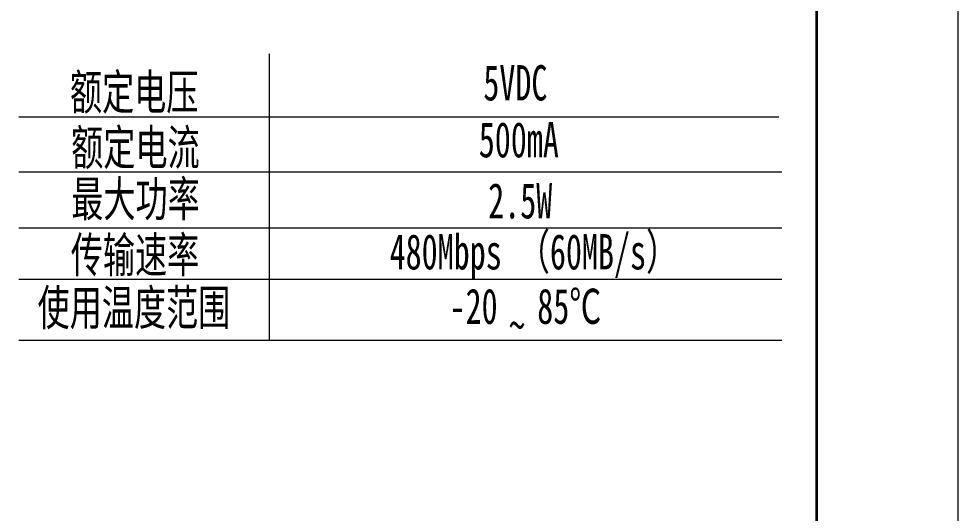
# Model space of a CAD drawing. Header units: millimetres. Extents: x -105 to 105, y -148 to 148.
# Drawn here: x 38.5 to 105, y -27.8 to 7.2 of the extents above; entities that cross this region are included whole.
import ezdxf

# ---------------------------------------------------------------- set-up
doc = ezdxf.new("R2010")
doc.units = ezdxf.units.MM
doc.linetypes.add('点画线', pattern=[18, 12, -2, 2, -2])
doc.layers.get('0').update_dxf_attribs({"lineweight": 18})
doc.layers.add('粗实线层', color=7, linetype='Continuous', lineweight=35)
doc.layers.add('细实线层', color=7, linetype='Continuous', lineweight=18)
doc.styles.add('标准', font='', dxfattribs={"width": 0.667, "height": 3})
doc.styles.get('标准').set_extended_font_data('SimSun')

# ---------------------------------------------------------------- blocks, each defined once
blk = doc.blocks.new('$CAXA_FRAME_13B17AC1$')
at = {"layer": '粗实线层'}
blk.add_line((95, -138.5), (95, 138.5), dxfattribs=at)
at = {"layer": '细实线层'}
blk.add_line((105, -148.5), (105, 148.5), dxfattribs=at)

msp = doc.modelspace()

# ---------------------------------------------------------------- linework, layer by layer
for p, q in [((56.217, 4.702), (56.217, -15.574)), ((38.483, 0.25), (92.295, 0.25)), ((38.483, -3.645), (92.516, -3.645)), ((38.483, -7.617), (92.516, -7.617)), ((38.483, -11.239), (92.516, -11.239)), ((38.483, -15.574), (92.516, -15.574))]:
    msp.add_line(p, q)

# ---------------------------------------------------------------- block references
at = {"layer": '粗实线层'}
msp.add_blockref('$CAXA_FRAME_13B17AC1$', (0, 0), dxfattribs=at)

# ---------------------------------------------------------------- texts
at = {"linetype": '点画线', "style": '标准', "width": 0.667}
for s, p in [('额定电压 ', (42.102, 0.755)), ('额定电流 ', (42.193, -3.166)), ('最大功率 ', (42.199, -6.811)), ('传输速率', (42.163, -10.775)), ('使用温度范围', (39.814, -14.51))]:
    msp.add_text(s, height=2.5, dxfattribs=at).set_placement(p)
at = {"style": '标准', "width": 0.667}
for s, p in [(' 5VDC', (70.24, 1.411)), (' 500mA', (69.919, -2.621)), ('2.5W', (71.719, -6.944)), ('480Mbps （60MB/s）', (64.74, -10.556)), ('-20 ', (68.985, -14.412)), ('85℃', (75.194, -14.412)), ('~', (73.192, -15.763))]:
    msp.add_text(s, height=2.5, dxfattribs=at).set_placement(p)

doc.saveas('drawing.dxf')
